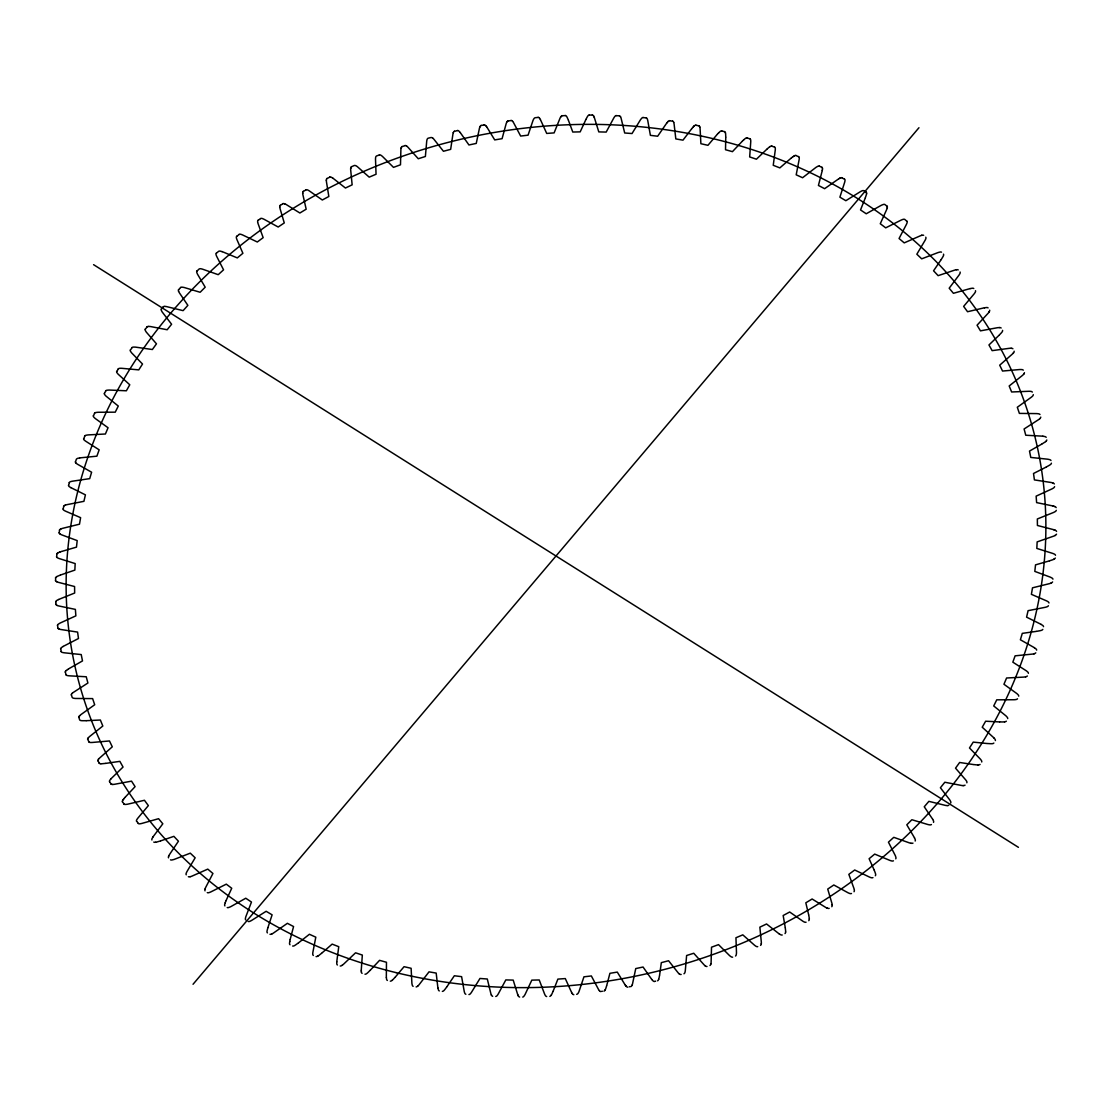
<?xml version="1.0" encoding="UTF-8"?>
<svg xmlns="http://www.w3.org/2000/svg" width="1112" height="1112" viewBox="0 0 1112 1112"><rect width="100%" height="100%" fill="white"/><g stroke="black" fill="none" stroke-linecap="round" stroke-linejoin="round"><path stroke-width="1.5" d="M55.6 580.52L55.642 577.879M302.686 192.988L302.686 192.96A18.362 15.902 -14.1 0 0 302.853 194.53L306.175 209.195L299.879 213.004L286.243 204.552A18.362 15.902 -14.1 0 0 284.741 203.802L284.741 203.816M361.247 970.248L362.331 955.069L355.562 952.803L343.441 964.299A18.362 15.902 -14.1 0 1 342.065 965.383L342.065 965.383M809.314 919.04L809.314 919.012A18.362 15.902 -14.1 0 0 809.147 917.469L808.716 915.079M822.505 168.885L822.505 168.857A18.362 15.902 -14.1 0 1 822.268 170.456M56.67 556.639L56.879 554.012M336.741 961.866L338.757 946.701L332.154 944.116L321.813 953.109M326.344 180.075L326.344 180.033A18.362 15.902 -14.1 0 0 326.428 181.631L328.832 196.49L322.313 199.993L309.275 190.875A18.362 15.902 -14.1 0 0 307.829 190.055L307.788 190.041A2.516 2.182 -14.1 0 0 305.939 189.777M785.656 931.967L785.656 931.925A18.362 15.902 -14.1 0 0 785.572 930.369L785.294 927.964M59.214 532.773L59.575 530.132M350.683 168.259L350.683 168.218A18.362 15.902 -14.1 0 0 350.669 169.816L352.143 184.828L345.443 188.025L333.044 178.267M761.317 943.782L761.317 943.74A18.362 15.902 -14.1 0 0 761.331 942.184L759.857 927.172L766.557 923.975L778.956 933.732M866.582 193.752L866.596 193.71A18.362 15.902 -14.1 0 1 866.165 195.295L865.358 197.686M659.611 975.015L661.334 962.644L668.562 960.74L678.111 972.778A18.362 15.902 -14.1 0 0 679.223 973.917L679.265 973.945M659.555 975.363L659.082 977.795A18.362 15.902 -14.1 0 1 658.693 979.352L658.679 979.352M63.203 508.962L63.731 506.349M289.718 941.544L290.093 939.807M822.282 170.456L818.432 185.454L824.617 188.679L838.559 178.949M887.293 207.791L887.306 207.763A18.362 15.902 -14.1 0 1 886.778 209.32L880.273 223.734L885.708 227.849L901.109 220.12A18.362 15.902 -14.1 0 1 902.777 219.453L902.819 219.453A2.516 2.182 -14.1 0 1 904.723 219.37L906.794 221.219M290.162 939.459L293.568 926.546L287.382 923.321L273.441 933.051A18.362 15.902 -14.1 0 1 271.912 933.941L271.898 933.941M68.638 485.305L69.333 482.691M401.084 148.063L401.098 148.021A18.362 15.902 -14.1 0 0 400.89 149.633L400.487 164.798L393.495 167.37L382.445 156.403A18.362 15.902 -14.1 0 0 381.11 155.402A2.516 2.182 -14.1 0 0 379.387 154.818M710.902 963.979L710.915 963.937A18.362 15.902 -14.1 0 0 711.11 962.366L711.513 947.202L718.505 944.63L729.555 955.597A18.362 15.902 -14.1 0 0 730.89 956.598A2.516 2.182 -14.1 0 0 732.613 957.182M205.039 890.837A2.516 2.182 -14.1 0 1 205.039 889.197L204.969 889.141M267.922 927.603L272.106 914.828L266.143 911.298L251.673 920.388A18.362 15.902 -14.1 0 1 250.089 921.195A2.516 2.182 -14.1 0 1 248.157 921.473M267.825 927.95L267.353 929.674A18.362 15.902 -14.1 0 0 267.019 931.231A2.516 2.182 -14.1 0 0 267.408 932.885M606.707 985.552L609.918 973.32L617.285 972.096L625.222 985.065M606.596 985.885L605.845 988.276A18.362 15.902 -14.1 0 1 605.262 989.791M75.505 461.841L76.353 459.27A2.516 2.182 -14.1 0 1 77.882 458.297A18.362 15.902 -14.1 0 1 79.647 457.963M865.247 198.019L860.535 209.946L866.234 213.768L881.191 205.359A18.362 15.902 -14.1 0 1 882.872 204.65A2.516 2.182 -14.1 0 1 884.763 204.427L886.959 206.179M83.789 438.656L84.79 436.112M453.321 132.648L453.335 132.62A18.362 15.902 -14.1 0 0 452.918 134.204L450.666 149.356L443.438 151.26L433.888 139.222A18.362 15.902 -14.1 0 0 432.776 138.083L432.776 138.083M225.222 902.666L225.903 900.998M168.496 857.838A2.516 2.182 -14.1 0 1 168.704 856.184L168.649 856.129M226.028 900.664L231.727 888.266L226.292 884.151L210.891 891.88A18.362 15.902 -14.1 0 1 209.223 892.547A2.516 2.182 -14.1 0 1 207.277 892.63M553.206 991.042L557.89 979.102L565.299 978.574L571.54 992.321M553.053 991.362L552.025 993.697A18.362 15.902 -14.1 0 1 551.26 995.157L551.246 995.157M93.45 415.818L94.603 413.317M479.911 126.796L479.939 126.768A18.362 15.902 -14.1 0 0 479.425 128.339L476.256 143.42L468.944 144.977L460.187 132.467M632.061 985.232L632.089 985.204A18.362 15.902 -14.1 0 0 632.575 983.661L635.744 968.58L643.056 967.023L651.813 979.533M586.08 119.151L586.914 117.524A18.362 15.902 -14.1 0 1 587.761 116.093L587.789 116.065A2.516 2.182 -14.1 0 1 589.263 114.911M585.913 119.471L580.186 131.869L572.777 132.036L568.51 120.513M104.472 393.384L105.765 390.938M506.738 122.209L506.766 122.167A2.516 2.182 -14.1 0 1 508.017 120.847M605.234 989.833L605.262 989.791A2.516 2.182 -14.1 0 1 603.983 991.153M116.816 371.436L118.261 369.045M122.765 800.167L122.779 800.14A18.362 15.902 -14.1 0 1 123.863 798.847M989.221 311.86L989.235 311.833A18.362 15.902 -14.1 0 1 988.179 313.195L977.059 325.204L980.464 330.848L997.533 327.706A18.362 15.902 -14.1 0 1 999.341 327.595L999.313 327.54M941.016 259.847L933.566 270.786L938.125 275.651L954.569 270.16A18.362 15.902 -14.1 0 1 956.32 269.729L956.362 269.729M941.211 259.541L942.573 257.331A18.362 15.902 -14.1 0 0 943.365 255.885L943.365 255.843A2.516 2.182 -14.1 0 0 943.504 254.161M130.451 350.03L132.036 347.695M560.754 116.843L560.768 116.816A18.362 15.902 -14.1 0 0 559.989 118.303L554.11 132.898L546.701 133.426L540.46 119.679M153.025 836.849L162.811 823.797L158.585 818.696L141.877 823.422A18.362 15.902 -14.1 0 1 140.126 823.77A2.516 2.182 -14.1 0 1 138.222 823.492M446.927 986.719L454.349 975.766L461.605 976.656L464.246 991.473A18.362 15.902 -14.1 0 0 464.691 992.96L464.705 992.988A2.516 2.182 -14.1 0 0 465.845 994.267M446.704 987.011L445.134 989.124A18.362 15.902 -14.1 0 1 444.049 990.431L444.008 990.444A2.516 2.182 -14.1 0 1 442.367 991.39M145.324 329.221L147.048 326.97M98.468 759.176L98.495 759.135A18.362 15.902 -14.1 0 1 99.705 757.953L112.284 746.819L109.462 740.953L92.24 742.468A18.362 15.902 -14.1 0 1 90.461 742.482L90.419 742.468A2.516 2.182 -14.1 0 1 88.71 741.843M666.866 122.876L657.651 136.234L650.395 135.344L647.754 120.527A18.362 15.902 -14.1 0 0 647.309 119.04L647.295 119.012A2.516 2.182 -14.1 0 0 646.155 117.733M1013.505 352.865L1013.532 352.824A18.362 15.902 -14.1 0 1 1012.323 354.102L999.716 365.181L1002.537 371.047L1019.76 369.531A18.362 15.902 -14.1 0 1 1021.567 369.573A2.516 2.182 -14.1 0 1 1023.29 370.157M691.525 128.964L682.976 140.154L675.818 138.917L674.094 123.946A18.362 15.902 -14.1 0 0 673.761 122.431L673.733 122.403M691.636 128.811L692.971 127.213M161.407 309.08L163.255 306.898M123.821 798.791L125.058 797.36M193.043 984.273L918.957 127.727M88.321 737.742L88.348 737.715A18.362 15.902 -14.1 0 1 89.599 736.533L102.818 726.025L100.372 720.02L86.305 720.687M1023.652 374.285L1023.679 374.257A18.362 15.902 -14.1 0 1 1022.401 375.467L1009.182 385.975L1011.628 391.98L1028.85 391.285A18.362 15.902 -14.1 0 1 1030.629 391.354L1030.657 391.368A2.516 2.182 -14.1 0 1 1032.325 392.077M125.308 797.082L135.08 786.657L131.536 781.152L114.466 784.294A18.362 15.902 -14.1 0 1 112.687 784.474L112.646 784.46M717.504 134.065L718.672 132.814M717.254 134.344L707.941 145.311L700.88 143.712L700.101 128.631A18.362 15.902 -14.1 0 0 699.851 127.102L699.837 127.102M395.399 976.948L404.059 966.689L411.12 968.288L411.899 983.369A18.362 15.902 -14.1 0 0 412.218 984.912A2.516 2.182 -14.1 0 0 413.122 986.33M395.135 977.226L393.328 979.186A18.362 15.902 -14.1 0 1 392.091 980.395L392.063 980.409M178.657 289.662L180.63 287.563M111.089 778.678L123.043 767.044L119.86 761.359L105.862 763.36M78.716 717.351A2.516 2.182 -14.1 0 1 79.591 715.85L79.564 715.767M998.798 335.532L988.957 344.956L992.14 350.641L1009.307 348.32A18.362 15.902 -14.1 0 1 1011.1 348.223L1011.128 348.223M999.062 335.254L1000.911 333.322A18.362 15.902 -14.1 0 0 1002.023 332.043L1002.037 332.001A2.516 2.182 -14.1 0 0 1002.565 330.361M742.524 140.988L743.886 139.639M742.385 141.127L732.447 151.649L725.524 149.731L725.761 137.346M370.296 970.206L379.553 960.351L386.476 962.269L386.323 977.434M370.157 970.345L368.253 972.222A18.362 15.902 -14.1 0 1 366.807 973.5A2.516 2.182 -14.1 0 1 364.986 974.223M197.005 271.036L199.104 269.021A2.516 2.182 -14.1 0 1 200.911 268.77A18.362 15.902 -14.1 0 1 202.592 269.187L218.23 274.678L223.554 269.827L216.673 256.344A18.362 15.902 -14.1 0 1 216.117 254.898A2.516 2.182 -14.1 0 1 216.242 253.175M667.964 121.583L667.992 121.555A2.516 2.182 -14.1 0 1 669.632 120.61M72.155 693.36L72.183 693.332A18.362 15.902 -14.1 0 1 73.573 692.262L87.904 683.018L86.236 676.763L69.139 675.818A18.362 15.902 -14.1 0 1 67.401 675.568A2.516 2.182 -14.1 0 1 65.816 674.678M1039.845 418.64L1039.817 418.668A18.362 15.902 -14.1 0 1 1038.427 419.738L1024.096 428.982L1025.764 435.237L1042.861 436.182M766.835 149.23L756.438 159.197L749.669 156.931L750.753 141.752A18.362 15.902 -14.1 0 0 750.697 140.181L750.683 140.154A2.516 2.182 -14.1 0 0 749.905 138.666M767.113 148.98L768.559 147.701A18.362 15.902 -14.1 0 1 769.935 146.617L769.963 146.603M216.409 253.23L218.619 251.326A2.516 2.182 -14.1 0 1 220.426 251.159A18.362 15.902 -14.1 0 1 222.08 251.66M694.138 125.962L694.166 125.934A18.362 15.902 -14.1 0 0 693.04 127.241M417.834 986.066L417.862 986.038A18.362 15.902 -14.1 0 0 419.029 984.787L429.023 971.846L436.182 973.083L437.906 988.054M66.192 670.536L66.22 670.508A18.362 15.902 -14.1 0 1 67.679 669.563M1045.78 441.492L1045.808 441.464A18.362 15.902 -14.1 0 1 1044.335 442.493L1042 443.952M791.244 158.043L792.62 156.959M790.938 158.293L779.846 167.884L773.243 165.299L775.259 150.134A18.362 15.902 -14.1 0 0 775.3 148.563A2.516 2.182 -14.1 0 0 774.605 147.006M321.507 953.345L319.38 955.041A18.362 15.902 -14.1 0 1 317.962 956.07L317.962 956.056M236.8 236.328L239.122 234.507M298.572 942.795L309.414 934.275L315.808 937.18L312.875 952.289A18.362 15.902 -14.1 0 0 312.736 953.86L312.75 953.887A2.516 2.182 -14.1 0 0 313.334 955.444M298.405 942.906L296.028 944.616A18.362 15.902 -14.1 0 1 294.555 945.575A2.516 2.182 -14.1 0 1 292.637 946.034M258.137 220.343L260.555 218.647M280.349 205.359L282.851 203.76M67.665 669.507L69.166 668.562M69.5 668.354L82.496 660.917L81.218 654.565L64.274 652.8A18.362 15.902 -14.1 0 1 62.564 652.48A2.516 2.182 -14.1 0 1 61.035 651.507M1041.666 444.161L1029.503 451.083L1030.782 457.435L1047.726 459.2A18.362 15.902 -14.1 0 1 1049.45 459.59A2.516 2.182 -14.1 0 1 1050.965 460.493M303.368 191.403L305.953 189.916M63.189 646.406L78.479 638.51L77.59 632.089L60.854 629.503A18.362 15.902 -14.1 0 1 59.172 629.1L59.131 629.072M56.809 576.544L56.851 576.53A18.362 15.902 -14.1 0 1 58.477 575.863L60.159 575.154M1055.149 535.47L1055.191 535.456A18.362 15.902 -14.1 0 1 1053.523 536.192L1037.148 541.891L1036.829 548.424L1052.689 553.401A18.362 15.902 -14.1 0 1 1054.259 554.054L1054.287 554.068A2.516 2.182 -14.1 0 1 1055.496 555.291M1046.058 467.137L1033.521 473.49L1034.41 479.911L1051.146 482.497A18.362 15.902 -14.1 0 1 1052.842 482.969M1046.392 466.943L1048.811 465.594A18.362 15.902 -14.1 0 0 1050.312 464.663L1050.34 464.635A2.516 2.182 -14.1 0 0 1051.424 463.19M327.123 178.504L329.791 177.155M58.13 552.72L58.158 552.706A18.362 15.902 -14.1 0 1 59.826 552.122M1053.842 559.294L1053.87 559.28A18.362 15.902 -14.1 0 1 1052.174 559.948L1049.519 560.823M351.559 166.731L354.297 165.493A2.516 2.182 -14.1 0 1 356.035 165.841L356.118 165.799A18.362 15.902 -14.1 0 1 357.452 166.758L369.198 177.142L376.051 174.25L375.508 159.141A18.362 15.902 -14.1 0 1 375.62 157.57L375.634 157.543A2.516 2.182 -14.1 0 1 376.468 155.986L379.387 154.985M840.102 178.059L840.13 178.045A18.362 15.902 -14.1 0 0 838.629 178.99M58.588 599.479L74.657 593.03L74.573 586.524L58.366 582.34A18.362 15.902 -14.1 0 1 56.754 581.771L56.726 581.743M60.896 528.909L60.938 528.895A18.362 15.902 -14.1 0 1 62.633 528.325L79.494 524.183L80.606 517.664L65.566 511.172A18.362 15.902 -14.1 0 1 64.093 510.38A2.516 2.182 -14.1 0 1 63.036 509.018M1051.104 583.091L1051.062 583.105A18.362 15.902 -14.1 0 1 1049.367 583.675L1032.506 587.817L1031.394 594.336L1046.434 600.827A18.362 15.902 -14.1 0 1 1047.907 601.62L1047.921 601.648A2.516 2.182 -14.1 0 1 1048.963 602.982M63.592 506.266A2.516 2.182 -14.1 0 1 65.135 505.251L65.163 505.168M60.521 575.015L74.852 570.108L75.171 563.575L59.311 558.599A18.362 15.902 -14.1 0 1 57.741 557.946A2.516 2.182 -14.1 0 1 56.503 556.709M402.141 146.617L404.99 145.644M59.826 552.052L61.535 551.496M61.911 551.371L76.478 547.132L77.187 540.599L61.716 534.858A18.362 15.902 -14.1 0 1 60.201 534.135L60.201 534.135M1049.144 560.948L1035.522 564.868L1034.813 571.401L1050.284 577.142A18.362 15.902 -14.1 0 1 1051.799 577.934A2.516 2.182 -14.1 0 1 1052.953 579.171M160.684 840.88L173.875 836.349L178.434 841.214L169.427 854.669A18.362 15.902 -14.1 0 0 168.69 856.17M160.295 840.992L157.431 841.84A18.362 15.902 -14.1 0 1 155.68 842.27L155.68 842.27M1034.091 653.786L1034.132 653.773A18.362 15.902 -14.1 0 1 1032.325 654.106L1015.117 655.83L1012.837 662.168L1026.306 670.8A18.362 15.902 -14.1 0 1 1027.571 671.87A2.516 2.182 -14.1 0 1 1028.391 673.316M681.142 974.446L680.961 974.487A2.516 2.182 -14.1 0 1 679.321 973.89M454.53 131.299L457.463 130.604M921.709 235.299L921.751 235.285A18.362 15.902 -14.1 0 0 920.069 235.925L904.223 242.875L899.066 238.51L906.433 224.374A18.362 15.902 -14.1 0 0 907.031 222.859L907.044 222.831A2.516 2.182 -14.1 0 0 906.961 221.163M190.249 876.715L190.291 876.701A18.362 15.902 -14.1 0 0 191.987 876.117L207.777 869.125L212.934 873.49L205.567 887.626A18.362 15.902 -14.1 0 0 205.025 889.183M970.123 288.578L953.415 293.304L949.189 288.203L958.975 275.15A18.362 15.902 -14.1 0 0 959.851 273.733L959.864 273.691A2.516 2.182 -14.1 0 0 960.087 272.023M1025.611 676.86L1025.639 676.847A18.362 15.902 -14.1 0 1 1023.832 677.097L1006.596 678L1003.941 684.255L1016.813 693.54A18.362 15.902 -14.1 0 1 1017.994 694.68A2.516 2.182 -14.1 0 1 1018.717 696.168M655.635 981.131L654.912 981.312M481.204 125.503L484.165 124.947M630.059 986.636L629.309 986.775M984.454 307.774L967.551 311.721L963.645 306.398L974.195 293.79A18.362 15.902 -14.1 0 0 975.154 292.414L975.154 292.373A2.516 2.182 -14.1 0 0 975.488 290.705M1036.69 631.324L1039.428 630.824A18.362 15.902 -14.1 0 0 1041.179 630.421L1041.221 630.407A2.516 2.182 -14.1 0 0 1042.806 629.392M1036.287 631.394L1022.289 633.367L1020.385 639.775L1034.424 647.712M508.101 120.972L511.089 120.555M79.675 457.894L96.883 456.17L99.163 449.832L85.693 441.2A18.362 15.902 -14.1 0 1 84.401 440.199A2.516 2.182 -14.1 0 1 83.608 438.684M602.412 991.237L601.661 991.348M1004.567 721.883L1004.525 721.883A18.362 15.902 -14.1 0 1 1002.746 721.952L999.785 721.924M105.654 763.374L102.693 763.68A18.362 15.902 -14.1 0 1 100.9 763.777L100.9 763.777M576.669 994.309L576.85 994.281A2.516 2.182 -14.1 0 0 578.184 993.127A18.362 15.902 -14.1 0 0 578.963 991.626L583.939 976.822L591.348 975.947L598.451 989.332A18.362 15.902 -14.1 0 0 599.326 990.639M538.138 117.427L535.15 117.719A2.516 2.182 -14.1 0 0 533.816 118.873A18.362 15.902 -14.1 0 0 533.037 120.374L528.061 135.177L520.652 136.053L513.549 122.667A18.362 15.902 -14.1 0 0 512.674 121.361M562.241 115.745L565.243 115.606M978.185 764.959L978.226 764.959A18.362 15.902 -14.1 0 1 976.419 764.861L973.695 764.569M86.111 720.687L83.15 720.715A18.362 15.902 -14.1 0 1 81.371 720.645L81.343 720.632A2.516 2.182 -14.1 0 1 79.675 719.923L78.882 717.351M589.332 115.064L592.307 115.064M963.145 785.614L963.173 785.614A18.362 15.902 -14.1 0 1 961.393 785.433L944.825 782.25L940.404 787.755L949.759 799.917A18.362 15.902 -14.1 0 1 950.524 801.307A2.516 2.182 -14.1 0 1 950.76 802.947M999.577 721.924L985.635 721.215L982.23 727.22L993.794 737.756M616.312 115.676L619.287 115.815M986.886 743.497L973.236 742.121L969.483 747.973L980.353 759.093A18.362 15.902 -14.1 0 1 981.298 760.386A2.516 2.182 -14.1 0 1 981.729 761.984M987.275 743.511L990.222 743.692A18.362 15.902 -14.1 0 0 991.987 743.706L992.029 743.692A2.516 2.182 -14.1 0 0 993.85 743.066M643.111 117.58L646.058 117.858M973.306 764.528L959.628 762.484L955.528 768.17L965.647 779.832A18.362 15.902 -14.1 0 1 966.564 781.124L966.564 781.152A2.516 2.182 -14.1 0 1 966.842 782.792M669.674 120.763L672.579 121.194M695.89 125.225L698.753 125.795M721.702 130.952L724.524 131.675M1053.12 506.002L1036.62 502.61L1036.134 496.147L1051.841 488.96A18.362 15.902 -14.1 0 0 1053.384 488.085L1053.411 488.057A2.516 2.182 -14.1 0 0 1054.579 486.667M747.014 137.93L749.78 138.778M1053.634 529.659L1037.427 525.476L1037.343 518.97L1053.411 512.521A18.362 15.902 -14.1 0 0 1054.996 511.715L1055.038 511.687A2.516 2.182 -14.1 0 0 1056.289 510.352M771.784 146.131L774.48 147.118M222.136 251.604L237.301 257.901L242.889 253.286L236.87 239.455A18.362 15.902 -14.1 0 1 236.411 237.968L236.411 237.94A2.516 2.182 -14.1 0 1 236.647 236.258M827.258 908.184L827.3 908.198A18.362 15.902 -14.1 0 1 825.757 907.448L812.121 898.996L805.825 902.805L808.646 914.745M795.914 155.541L798.527 156.653M1054.76 506.502L1054.802 506.516A18.362 15.902 -14.1 0 0 1053.12 506.071M57.198 605.484L57.24 605.498A18.362 15.902 -14.1 0 0 58.88 605.984L75.38 609.39L75.866 615.853L60.159 623.04A18.362 15.902 -14.1 0 0 58.63 623.971A2.516 2.182 -14.1 0 0 57.421 625.333M819.336 166.119L821.879 167.356M1053.634 529.729A18.362 15.902 -14.1 0 1 1055.246 530.299L1055.274 530.257M841.992 177.85L844.439 179.213M1041.138 624.374L1026.584 617.146L1028.086 610.669L1045.113 607.333A18.362 15.902 -14.1 0 0 1046.851 606.846L1046.878 606.818A2.516 2.182 -14.1 0 0 1048.408 605.734M70.862 487.626L85.415 494.854L83.914 501.331L66.887 504.667A18.362 15.902 -14.1 0 0 65.149 505.223M93.575 264.67L1018.425 847.33M866.151 192.154L863.802 190.68A2.516 2.182 -14.1 0 0 861.995 190.847A18.362 15.902 -14.1 0 0 860.382 191.667L845.857 200.702L839.894 197.171L844.647 182.326A18.362 15.902 -14.1 0 0 844.981 180.769L844.967 180.742A2.516 2.182 -14.1 0 0 844.592 179.115M406.728 146.103L406.756 146.131A18.362 15.902 -14.1 0 1 407.951 147.215L418.265 158.738L425.382 156.486L426.702 141.307A18.362 15.902 -14.1 0 1 427.008 139.751L427.022 139.709A2.516 2.182 -14.1 0 1 428.037 138.236L431.039 137.513A2.516 2.182 -14.1 0 1 432.679 138.11M705.244 965.869L705.272 965.897A18.362 15.902 -14.1 0 1 704.049 964.785L693.735 953.262L686.618 955.514L685.298 970.693A18.362 15.902 -14.1 0 1 684.992 972.249A2.516 2.182 -14.1 0 1 683.963 973.764M76.2 463.315L76.228 463.329A18.362 15.902 -14.1 0 0 77.576 464.274L91.615 472.225L89.711 478.633L72.572 481.176A18.362 15.902 -14.1 0 0 70.82 481.579L70.779 481.593A2.516 2.182 -14.1 0 0 69.194 482.608M485.777 125.656L485.805 125.684A18.362 15.902 -14.1 0 1 486.695 126.949M626.195 986.316L626.223 986.344A18.362 15.902 -14.1 0 1 625.305 985.051M138.319 823.353L136.776 821.393M539.64 118.303L539.654 118.331A18.362 15.902 -14.1 0 1 540.376 119.693M572.346 993.669L572.36 993.697A18.362 15.902 -14.1 0 1 571.624 992.307M124.016 803.99L122.501 801.794M486.778 126.935L494.715 139.904L502.082 138.68L506.155 123.724A18.362 15.902 -14.1 0 1 506.738 122.209M110.964 783.877L109.685 781.764M593.683 116.079L593.711 116.107A18.362 15.902 -14.1 0 1 594.253 117.538M932.704 819.28L924.253 806.784L928.881 801.349L945.158 805.324A18.362 15.902 -14.1 0 0 946.896 805.602L946.896 805.588A2.516 2.182 -14.1 0 0 948.814 805.227M518.289 995.893L518.317 995.921A18.362 15.902 -14.1 0 1 517.747 994.462M99.232 763.11L98.009 760.775M620.579 116.899L620.607 116.927A18.362 15.902 -14.1 0 1 621.135 118.386L624.694 132.995L632.033 133.537L640.442 119.818A18.362 15.902 -14.1 0 1 641.527 118.47A2.516 2.182 -14.1 0 1 643.07 117.427M914.537 837.878L906.808 824.812L911.854 819.725L927.797 824.492A18.362 15.902 -14.1 0 0 929.507 824.84L929.549 824.84A2.516 2.182 -14.1 0 0 931.439 824.562M491.393 995.073L491.421 995.101A18.362 15.902 -14.1 0 1 490.865 993.614L487.306 979.005L479.967 978.463L471.557 992.182A18.362 15.902 -14.1 0 1 470.557 993.544A2.516 2.182 -14.1 0 1 468.93 994.573M88.835 741.732L87.765 739.341M568.371 120.193L567.412 117.969A18.362 15.902 -14.1 0 0 566.703 116.565L566.675 116.538A2.516 2.182 -14.1 0 0 565.313 115.453M874.129 869.959L869.111 858.714L874.699 854.099L889.864 860.396A18.362 15.902 -14.1 0 0 891.49 860.91L891.532 860.91A2.516 2.182 -14.1 0 0 893.45 860.827M874.254 870.279L875.13 872.545A18.362 15.902 -14.1 0 1 875.589 874.032L875.589 874.06A2.516 2.182 -14.1 0 1 875.352 875.742M594.336 117.538L598.798 131.897L606.179 132.078L613.768 118.025A18.362 15.902 -14.1 0 1 614.686 116.635L614.727 116.607A2.516 2.182 -14.1 0 1 616.256 115.523M517.664 994.462L513.202 980.103L505.821 979.922L498.232 993.975A18.362 15.902 -14.1 0 1 497.314 995.365A2.516 2.182 -14.1 0 1 495.743 996.477M178.559 291.302L178.573 291.33A18.362 15.902 -14.1 0 0 179.31 292.72L187.858 305.355L183.119 310.651L166.842 306.676A18.362 15.902 -14.1 0 0 165.104 306.398L165.104 306.412A2.516 2.182 -14.1 0 0 163.186 306.773M71.418 694.903L72.169 697.405A2.516 2.182 -14.1 0 0 73.656 698.225A18.362 15.902 -14.1 0 0 75.435 698.461L92.616 698.6L94.687 704.744L80.884 714.627A18.362 15.902 -14.1 0 0 79.578 715.822M65.956 674.581L65.358 672.037M725.51 132.981L725.51 133.023A18.362 15.902 -14.1 0 1 725.663 134.566L725.747 136.998M61.188 651.423L60.743 648.838M361.303 971.818L361.317 971.846A2.516 2.182 -14.1 0 0 362.095 973.334M785.253 927.616L783.168 915.51L789.687 912.007L802.725 921.125A18.362 15.902 -14.1 0 0 804.171 921.945L804.212 921.959A2.516 2.182 -14.1 0 0 806.061 922.223M57.852 627.974L57.574 625.361M55.989 604.316L55.878 601.689M832.235 905.029L832.235 905.057A18.362 15.902 -14.1 0 0 831.971 903.5L827.731 889.072L833.819 884.985L847.997 892.741A18.362 15.902 -14.1 0 0 849.554 893.409L849.596 893.422A2.516 2.182 -14.1 0 0 851.486 893.506M279.765 206.943L279.765 206.971A18.362 15.902 -14.1 0 0 280.029 208.5L284.269 222.928L278.181 227.015L264.003 219.259A18.362 15.902 -14.1 0 0 262.446 218.591A2.516 2.182 -14.1 0 0 260.514 218.494M840.186 178.101A2.516 2.182 -14.1 0 1 842.02 177.698M792.689 156.987A18.362 15.902 -14.1 0 1 794.107 155.958M822.018 167.259A2.516 2.182 -14.1 0 1 822.421 168.843M819.363 165.966A2.516 2.182 -14.1 0 0 817.542 166.466A18.362 15.902 -14.1 0 0 815.972 167.384L802.586 177.725L796.192 174.82L799.125 159.711A18.362 15.902 -14.1 0 0 799.264 158.14A2.516 2.182 -14.1 0 0 798.666 156.556M794.135 155.972A2.516 2.182 -14.1 0 1 795.928 155.388M743.97 139.667A18.362 15.902 -14.1 0 1 745.262 138.527A2.516 2.182 -14.1 0 1 747.014 137.777M770.032 146.645A2.516 2.182 -14.1 0 1 771.784 145.978M718.741 132.828A18.362 15.902 -14.1 0 1 719.978 131.633A2.516 2.182 -14.1 0 1 721.688 130.813M724.635 131.55A2.516 2.182 -14.1 0 1 725.427 132.995M666.936 122.89A18.362 15.902 -14.1 0 1 668.02 121.583M698.878 125.67A2.516 2.182 -14.1 0 1 699.754 127.074M694.235 125.976A2.516 2.182 -14.1 0 1 695.862 125.072M672.69 121.069A2.516 2.182 -14.1 0 1 673.65 122.417M619.37 115.676A2.516 2.182 -14.1 0 1 620.496 116.927M592.39 114.925A2.516 2.182 -14.1 0 1 593.599 116.107M560.851 116.843A2.516 2.182 -14.1 0 1 562.172 115.606M538.194 117.288A2.516 2.182 -14.1 0 1 539.556 118.331M511.145 120.402A2.516 2.182 -14.1 0 1 512.562 121.375M484.207 124.794A2.516 2.182 -14.1 0 1 485.708 125.698M480.009 126.782A2.516 2.182 -14.1 0 1 481.107 125.378M460.118 132.481A18.362 15.902 -14.1 0 0 459.075 131.272A2.516 2.182 -14.1 0 0 457.491 130.451M453.418 132.62A2.516 2.182 -14.1 0 1 454.433 131.188M405.004 145.491A2.516 2.182 -14.1 0 1 406.658 146.159M401.182 148.021A2.516 2.182 -14.1 0 1 402.03 146.506M350.766 168.204A2.516 2.182 -14.1 0 1 351.42 166.633M332.974 178.309A18.362 15.902 -14.1 0 0 331.584 177.406A2.516 2.182 -14.1 0 0 329.777 177.003M326.428 180.019A2.516 2.182 -14.1 0 1 326.984 178.42M302.77 192.932A2.516 2.182 -14.1 0 1 303.228 191.32M282.823 203.621A2.516 2.182 -14.1 0 1 284.658 203.857M279.849 206.915A2.516 2.182 -14.1 0 1 280.21 205.289M257.984 220.273A2.516 2.182 -14.1 0 0 257.734 221.927L257.65 221.983A18.362 15.902 -14.1 0 0 258.026 223.498L263.155 237.648L257.303 241.999L242.611 234.966A18.362 15.902 -14.1 0 0 241.012 234.368A2.516 2.182 -14.1 0 0 239.066 234.368M196.838 270.98A2.516 2.182 -14.1 0 0 196.88 272.635A18.362 15.902 -14.1 0 0 197.463 274.122L205.192 287.188L200.146 292.275L184.203 287.508A18.362 15.902 -14.1 0 0 182.451 287.216A2.516 2.182 -14.1 0 0 180.561 287.438M178.629 291.261A2.516 2.182 -14.1 0 1 178.49 289.634M161.24 309.053A2.516 2.182 -14.1 0 0 161.49 310.665A18.362 15.902 -14.1 0 0 162.255 312.083L171.595 324.245L167.175 329.75L150.62 326.567A18.362 15.902 -14.1 0 0 148.827 326.441M146.951 326.845A2.516 2.182 -14.1 0 1 148.799 326.455M145.158 329.208A2.516 2.182 -14.1 0 0 145.505 330.792A18.362 15.902 -14.1 0 0 146.353 332.168L156.472 343.83L152.372 349.515L135.581 347.139A18.362 15.902 -14.1 0 0 133.774 347.097A2.516 2.182 -14.1 0 0 131.925 347.583M130.271 350.016A2.516 2.182 -14.1 0 0 130.716 351.587A18.362 15.902 -14.1 0 0 131.661 352.907L142.517 364.027L138.764 369.879L121.778 368.308A18.362 15.902 -14.1 0 0 120.013 368.294L119.971 368.308A2.516 2.182 -14.1 0 0 118.15 368.934M116.635 371.436A2.516 2.182 -14.1 0 0 117.177 372.979A18.362 15.902 -14.1 0 0 118.206 374.244L129.77 384.78L126.365 390.785L109.254 390.048A18.362 15.902 -14.1 0 0 107.447 390.173A2.516 2.182 -14.1 0 0 105.654 390.826M104.292 393.398A2.516 2.182 -14.1 0 0 104.931 394.899A18.362 15.902 -14.1 0 0 106.029 396.122L118.275 406.047L115.245 412.177L98.037 412.26A18.362 15.902 -14.1 0 0 96.23 412.482A2.516 2.182 -14.1 0 0 94.478 413.219M93.283 415.832A2.516 2.182 -14.1 0 0 94.006 417.306A18.362 15.902 -14.1 0 0 95.187 418.459L108.059 427.745L105.404 434L88.168 434.903A18.362 15.902 -14.1 0 0 86.375 435.195A2.516 2.182 -14.1 0 0 84.665 436.015M70.862 487.626A18.362 15.902 -14.1 0 1 69.444 486.764A2.516 2.182 -14.1 0 1 68.471 485.332M76.255 463.245A2.516 2.182 -14.1 0 1 75.338 461.869M59.422 530.063A2.516 2.182 -14.1 0 1 60.924 528.978M60.201 534.038A2.516 2.182 -14.1 0 1 59.047 532.829M56.726 553.943A2.516 2.182 -14.1 0 1 58.158 552.789M55.489 577.823A2.516 2.182 -14.1 0 1 56.851 576.614M56.754 581.673A2.516 2.182 -14.1 0 1 55.433 580.589M58.602 599.549A18.362 15.902 -14.1 0 0 57.004 600.341A2.516 2.182 -14.1 0 0 55.711 601.648M57.226 605.414A2.516 2.182 -14.1 0 1 55.836 604.386M59.158 629.003A2.516 2.182 -14.1 0 1 57.699 628.058M63.203 646.475A18.362 15.902 -14.1 0 0 61.702 647.406A2.516 2.182 -14.1 0 0 60.576 648.81M65.191 672.023A2.516 2.182 -14.1 0 1 66.233 670.592M71.237 694.889A2.516 2.182 -14.1 0 1 72.21 693.415M87.584 739.341A2.516 2.182 -14.1 0 1 88.376 737.798M97.842 760.789A2.516 2.182 -14.1 0 1 98.537 759.218M100.858 763.694A2.516 2.182 -14.1 0 1 99.107 763.235M111.13 778.734A18.362 15.902 -14.1 0 0 110.019 780.026A2.516 2.182 -14.1 0 0 109.435 781.639M112.646 784.391A2.516 2.182 -14.1 0 1 110.852 784.002M122.334 801.822A2.516 2.182 -14.1 0 1 122.834 800.209M123.905 804.115A2.516 2.182 -14.1 0 0 125.725 804.407A18.362 15.902 -14.1 0 0 127.546 804.212L144.449 800.279L148.355 805.602L137.805 818.21A18.362 15.902 -14.1 0 0 136.845 819.586A2.516 2.182 -14.1 0 0 136.512 821.295M153.067 836.905A18.362 15.902 -14.1 0 0 152.191 838.323A2.516 2.182 -14.1 0 0 151.913 839.977M155.624 842.201A2.516 2.182 -14.1 0 1 153.776 842.09M170.497 859.84A2.516 2.182 -14.1 0 0 172.36 859.868A18.362 15.902 -14.1 0 0 174.139 859.423L190.291 853.168L195.156 857.797L187.038 871.447A18.362 15.902 -14.1 0 0 186.26 873.101A2.516 2.182 -14.1 0 0 186.232 874.81M190.221 876.645A2.516 2.182 -14.1 0 1 188.345 876.715M225.277 902.708A18.362 15.902 -14.1 0 0 224.763 904.237A2.516 2.182 -14.1 0 0 224.874 905.891M227.237 907.573A2.516 2.182 -14.1 0 0 229.1 907.336A18.362 15.902 -14.1 0 0 230.796 906.641L245.766 898.232L251.465 902.054L245.835 916.705A18.362 15.902 -14.1 0 0 245.46 918.276A2.516 2.182 -14.1 0 0 245.696 919.916M271.815 933.899A2.516 2.182 -14.1 0 1 269.98 934.302M289.801 941.572A18.362 15.902 -14.1 0 0 289.551 943.143A2.516 2.182 -14.1 0 0 289.982 944.741M317.865 956.028A2.516 2.182 -14.1 0 1 316.072 956.612M336.811 961.894A18.362 15.902 -14.1 0 0 336.769 963.451A2.516 2.182 -14.1 0 0 337.395 964.994M341.968 965.355A2.516 2.182 -14.1 0 1 340.216 966.022M361.372 971.832A18.362 15.902 -14.1 0 1 361.33 970.276M386.406 977.448A18.362 15.902 -14.1 0 0 386.545 978.991A2.516 2.182 -14.1 0 0 387.365 980.45M391.994 980.367A2.516 2.182 -14.1 0 1 390.312 981.187M417.764 986.024A2.516 2.182 -14.1 0 1 416.138 986.928M437.989 988.054A18.362 15.902 -14.1 0 0 438.323 989.583A2.516 2.182 -14.1 0 0 439.309 990.931M492.63 996.324A2.516 2.182 -14.1 0 1 491.504 995.073M519.61 997.075A2.516 2.182 -14.1 0 1 518.4 995.893M522.737 997.089A2.516 2.182 -14.1 0 0 524.127 995.907A18.362 15.902 -14.1 0 0 525.072 994.476L531.814 980.131L539.223 979.964L544.588 994.031A18.362 15.902 -14.1 0 0 545.297 995.435L545.325 995.462A2.516 2.182 -14.1 0 0 546.687 996.547M551.149 995.157A2.516 2.182 -14.1 0 1 549.828 996.394M573.806 994.712A2.516 2.182 -14.1 0 1 572.444 993.669M600.855 991.598A2.516 2.182 -14.1 0 1 599.438 990.625M627.793 987.206A2.516 2.182 -14.1 0 1 626.292 986.302M631.991 985.218A2.516 2.182 -14.1 0 1 630.893 986.622M651.882 979.519A18.362 15.902 -14.1 0 0 652.925 980.728A2.516 2.182 -14.1 0 0 654.509 981.548M658.582 979.38A2.516 2.182 -14.1 0 1 657.567 980.812M706.996 966.509A2.516 2.182 -14.1 0 1 705.342 965.841M710.818 963.979A2.516 2.182 -14.1 0 1 709.97 965.494M735.532 956.014A2.516 2.182 -14.1 0 0 736.283 954.471A18.362 15.902 -14.1 0 0 736.491 952.859L735.949 937.75L742.802 934.858L754.548 945.242A18.362 15.902 -14.1 0 0 755.882 946.201L755.91 946.215A2.516 2.182 -14.1 0 0 757.717 946.659M761.233 943.796A2.516 2.182 -14.1 0 1 760.58 945.367M779.025 933.691A18.362 15.902 -14.1 0 0 780.415 934.594A2.516 2.182 -14.1 0 0 782.222 934.997M785.572 931.981A2.516 2.182 -14.1 0 1 785.016 933.58M809.23 919.068A2.516 2.182 -14.1 0 1 808.771 920.68M829.177 908.379A2.516 2.182 -14.1 0 1 827.342 908.143M832.151 905.085A2.516 2.182 -14.1 0 1 831.79 906.711M854.016 891.727A2.516 2.182 -14.1 0 0 854.266 890.073L854.35 890.017A18.362 15.902 -14.1 0 0 853.974 888.502L848.845 874.352L854.697 870.001L869.389 877.034A18.362 15.902 -14.1 0 0 870.988 877.632L871.03 877.632A2.516 2.182 -14.1 0 0 872.934 877.632M914.481 837.934A18.362 15.902 -14.1 0 1 915.134 839.351A2.516 2.182 -14.1 0 1 915.162 841.019M895.758 858.825A2.516 2.182 -14.1 0 0 895.813 857.171A18.362 15.902 -14.1 0 0 895.327 855.656L888.446 842.173L893.77 837.322L909.352 842.868A18.362 15.902 -14.1 0 0 911.02 843.299M932.648 819.336A18.362 15.902 -14.1 0 1 933.385 820.712A2.516 2.182 -14.1 0 1 933.51 822.366M912.966 843.118A2.516 2.182 -14.1 0 1 911.089 843.23M965.049 785.155A2.516 2.182 -14.1 0 1 963.201 785.545M993.753 737.812A18.362 15.902 -14.1 0 1 994.823 738.993A2.516 2.182 -14.1 0 1 995.365 740.564M980.075 764.417A2.516 2.182 -14.1 0 1 978.24 764.889M1006.346 721.174A2.516 2.182 -14.1 0 1 1004.567 721.799M1007.708 718.602A2.516 2.182 -14.1 0 0 1007.069 717.101A18.362 15.902 -14.1 0 0 1005.971 715.878L993.725 705.953L996.755 699.823L1013.963 699.74A18.362 15.902 -14.1 0 0 1015.742 699.587L1015.784 699.573A2.516 2.182 -14.1 0 0 1017.522 698.781M1034.396 647.782A18.362 15.902 -14.1 0 1 1035.758 648.727A2.516 2.182 -14.1 0 1 1036.662 650.131M1027.335 675.985A2.516 2.182 -14.1 0 1 1025.639 676.777M1041.124 624.444A18.362 15.902 -14.1 0 1 1042.528 625.305A2.516 2.182 -14.1 0 1 1043.529 626.668M1035.772 652.827A2.516 2.182 -14.1 0 1 1034.118 653.703M1052.577 581.937A2.516 2.182 -14.1 0 1 1051.076 583.022M1055.274 558.057A2.516 2.182 -14.1 0 1 1053.842 559.211M1056.511 534.177A2.516 2.182 -14.1 0 1 1055.149 535.386M1055.246 530.327A2.516 2.182 -14.1 0 1 1056.567 531.411M1054.774 506.585A2.516 2.182 -14.1 0 1 1056.164 507.614M1052.842 482.997A2.516 2.182 -14.1 0 1 1054.301 483.942M1042.861 436.252A18.362 15.902 -14.1 0 1 1044.599 436.502A2.516 2.182 -14.1 0 1 1046.183 437.322M1046.809 439.977A2.516 2.182 -14.1 0 1 1045.766 441.408M1040.762 417.111A2.516 2.182 -14.1 0 1 1039.789 418.585M1039.97 414.498A2.516 2.182 -14.1 0 0 1038.344 413.775A18.362 15.902 -14.1 0 0 1036.579 413.594L1019.384 413.4L1017.313 407.256L1031.116 397.373A18.362 15.902 -14.1 0 0 1032.436 396.247L1032.464 396.206A2.516 2.182 -14.1 0 0 1033.284 394.649M1024.416 372.659A2.516 2.182 -14.1 0 1 1023.624 374.202M1014.158 351.211A2.516 2.182 -14.1 0 1 1013.463 352.782M1011.142 348.306A2.516 2.182 -14.1 0 1 1012.893 348.765M984.495 307.843A18.362 15.902 -14.1 0 1 986.261 307.565A2.516 2.182 -14.1 0 1 988.095 307.885M999.354 327.609A2.516 2.182 -14.1 0 1 1001.147 327.998M970.164 288.633A18.362 15.902 -14.1 0 1 971.916 288.286A2.516 2.182 -14.1 0 1 973.778 288.508M989.666 310.178A2.516 2.182 -14.1 0 1 989.166 311.791M956.376 269.799A2.516 2.182 -14.1 0 1 958.224 269.91M941.503 252.16A2.516 2.182 -14.1 0 0 939.64 252.132A18.362 15.902 -14.1 0 0 937.902 252.619L921.709 258.832L916.844 254.203L925.045 240.387A18.362 15.902 -14.1 0 0 925.74 238.899L925.754 238.871A2.516 2.182 -14.1 0 0 925.768 237.19M921.778 235.355A2.516 2.182 -14.1 0 1 923.655 235.285M887.126 206.109A2.516 2.182 -14.1 0 1 887.223 207.735M866.304 192.084A2.516 2.182 -14.1 0 1 866.512 193.696M396.219 972.666A493.561 427.439 -14.1 0 0 1036.94 445.259A493.561 427.439 -14.1 0 0 234.84 250.061A493.561 427.439 -14.1 0 0 396.219 972.666"/></g></svg>
